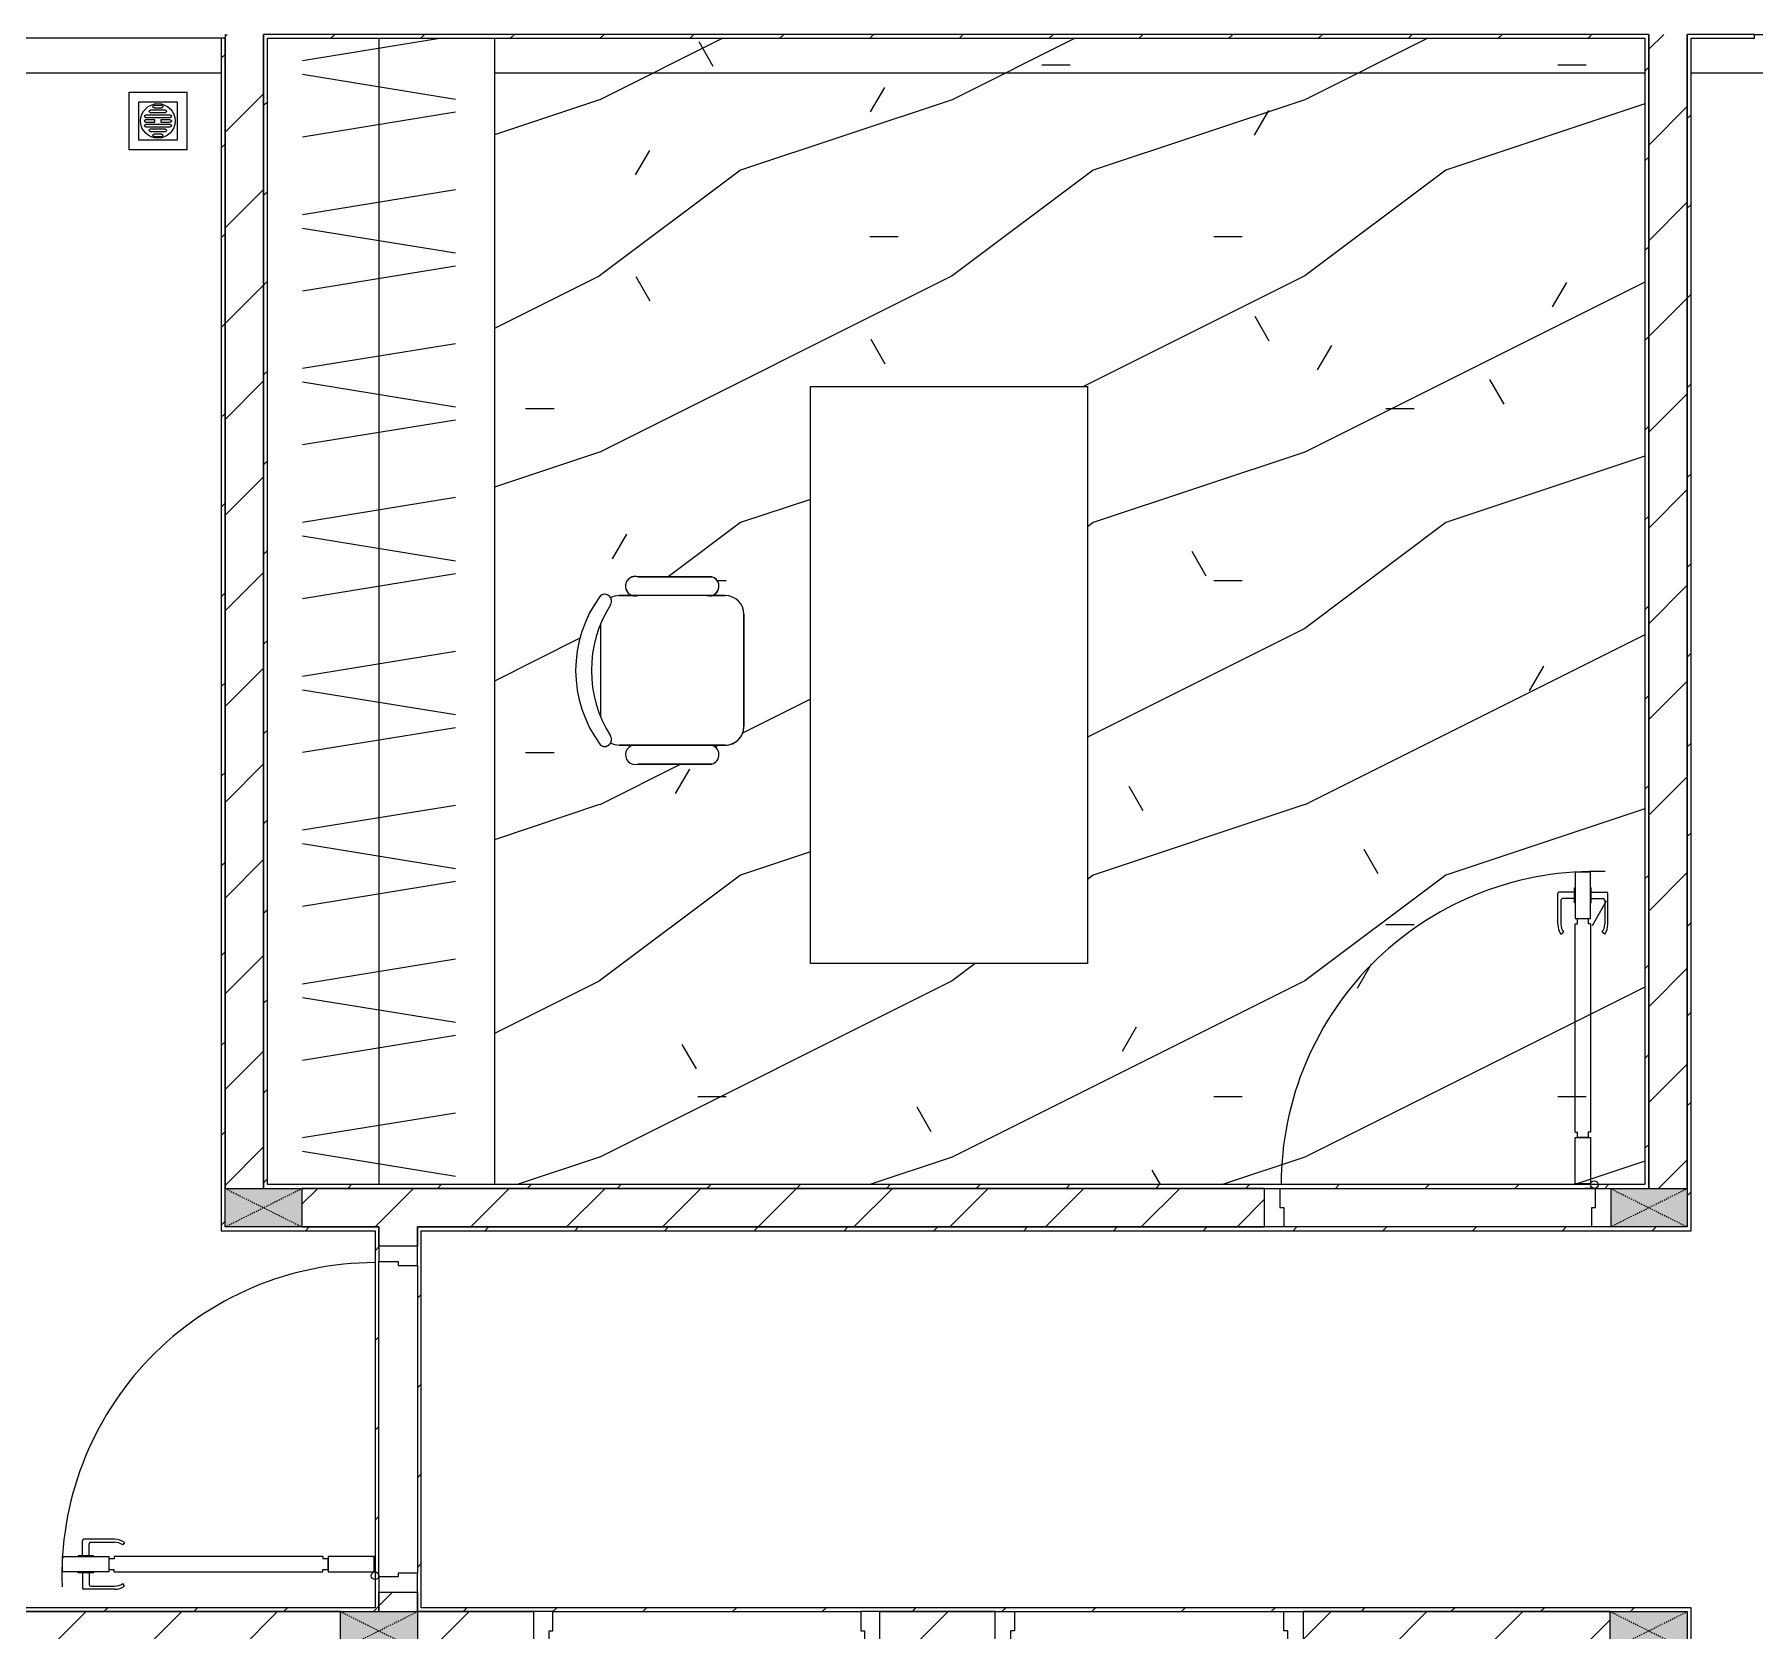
# Model space of a CAD drawing. Header units: millimetres. Extents: x 5357 to 259384, y -16348 to 109893.
# Drawn here: x 61757 to 66228, y 40187 to 44337 of the extents above; entities that cross this region are included whole.
import ezdxf

# ---------------------------------------------------------------- set-up
doc = ezdxf.new("R2010")
doc.units = ezdxf.units.MM
doc.linetypes.add('Dash', pattern=[6, 3, -3])
for name, color, linetype, lineweight in [('0-1', 7, 'Continuous', 5), ('A-DETL-GENF-1', 53, 'Continuous', 9), ('A-DOOR-1', 254, 'Continuous', 9), ('A-DOOR-2', 53, 'Continuous', 9), ('A-FLOR-1', 53, 'Continuous', 9), ('A-FLOR-PATT-1', 10, 'Continuous', 9), ('A-WALL-1', 9, 'Continuous', 18), ('A-WALL-PATT-1', 10, 'Continuous', 9), ('A-WALL-PATT-2', 53, 'Continuous', 9), ('G-IMPT', 8, 'Continuous', 9), ('I-FURN', 30, 'Continuous', 9), ('I-FURN-1', 254, 'Continuous', 9), ('I-WALL-1', 9, 'Continuous', 18), ('I-WALL-2', 53, 'Continuous', 9), ('M-EQPM', 50, 'Continuous', 9), ('S-COLS-2', 9, 'Continuous', 18), ('S-COLS-3', 53, 'Continuous', 9), ('S-COLS-4', 254, 'Continuous', 9), ('S-COLS-HDLN-1', 53, 'Dash', 9)]:
    doc.layers.add(name, color=color, linetype=linetype, lineweight=lineweight)
pattern_1 = [(45, (0, 0), (-116.67262, 116.67262), [])]
pattern_2 = [(45, (0, 0), (-124.4508, 124.4508), [])]

# ---------------------------------------------------------------- blocks, each defined once
blk = doc.blocks.new('DOOR_CW_01 CANH MO-PANEL KINH - DIW_01-900x2200-CỬA GỖ VÂN LAMINATE-553393-TKCS_MB CẢNH QUAN CÂY XANH')
at = {"layer": 'A-DETL-GENF-1'}
for p, q in [((-397, 872), (-357, 872)), ((-397, 752), (-397, 872)), ((-357, 872), (-357, 752)), ((-442, 737), (-442, 816.5)), ((-399, 820.5), (-438, 820.5)), ((-399, 831.8), (-397, 831.8)), ((-399, 792.2), (-399, 831.8)), ((-397, 792.2), (-397, 831.8)), ((-357, 792.2), (-357, 831.8)), ((-355, 831.8), (-357, 831.8)), ((-355, 792.2), (-355, 831.8)), ((-355, 820.5), (-316, 820.5)), ((-312, 737), (-312, 816.5)), ((-434, 799.5), (-434, 737)), ((-399, 803.5), (-430, 803.5)), ((-397, 792.2), (-399, 792.2)), ((-357, 792.2), (-355, 792.2)), ((-355, 803.5), (-324, 803.5)), ((-320, 799.5), (-320, 737)), ((-433.9, 711.2), (-427.3, 715.8)), ((-357, 752), (-397, 752)), ((-397, 738), (-391, 738)), ((-397, 738), (-397, 196)), ((-363, 752), (-391, 752)), ((-391, 752), (-391, 738)), ((-363, 738), (-363, 752)), ((-357, 738), (-363, 738)), ((-357, 196), (-357, 738)), ((-320.1, 711.2), (-326.7, 715.8)), ((-397, 196), (-391, 196)), ((-357, 182), (-397, 182)), ((-397, 182), (-397, 62)), ((-391, 196), (-391, 182)), ((-391, 182), (-363, 182)), ((-357, 196), (-363, 196)), ((-363, 182), (-363, 196)), ((-357, 62), (-357, 182)), ((-397, 62), (-357, 62))]:
    blk.add_line(p, q, dxfattribs=at)
blk.add_circle((-407, 60), 10, dxfattribs=at)
for centre, radius, start, end in [((-407, 60), 814, 360, 92), ((-438, 816.5), 4, 90, 180), ((-316, 816.5), 4, 0, 90), ((-430, 799.5), 4, 90, 180), ((-324, 799.5), 4, 360, 90), ((-397, 737), 45, 180, 215), ((-397, 737), 37, 180, 215), ((-357, 737), 37, 325, 0), ((-357, 737), 45, 325, 0)]:
    blk.add_arc(centre, radius, start, end, dxfattribs=at)
at = {"layer": 'A-DOOR-2'}
for p, q in [((-410, 50), (-450, 50)), ((-450, 50), (-450, -50)), ((-410, 0), (-410, 50)), ((-407, 50), (-382, 50)), ((450, 50), (410, 50)), ((410, 50), (410, 0)), ((450, -50), (450, 50)), ((-400, 0), (-410, 0)), ((-400, -50), (-400, 0)), ((410, 0), (400, 0)), ((400, 0), (400, -50)), ((-450, -50), (-400, -50)), ((400, -50), (450, -50))]:
    blk.add_line(p, q, dxfattribs=at)
blk = doc.blocks.new('DOOR_CW_01 CANH MO-PANEL KINH - DIG_02-800x2200-CỬA NHÔM KÍNH-401063-TKCS_MB CẢNH QUAN CÂY XANH')
at = {"layer": 'A-DETL-GENF-1'}
for p, q in [((-347, -182), (-347, -62)), ((-347, -62), (-307, -62)), ((-307, -62), (-307, -182)), ((-307, -182), (-347, -182)), ((-347, -196), (-341, -196)), ((-347, -638), (-347, -196)), ((-341, -196), (-341, -182)), ((-341, -182), (-313, -182)), ((-313, -182), (-313, -196)), ((-307, -196), (-313, -196)), ((-307, -196), (-307, -638)), ((-383.9, -611.2), (-377.3, -615.8)), ((-270.1, -611.2), (-276.7, -615.8)), ((-392, -637), (-392, -716.5)), ((-384, -699.5), (-384, -637)), ((-347, -638), (-341, -638)), ((-307, -652), (-347, -652)), ((-347, -652), (-347, -772)), ((-341, -652), (-341, -638)), ((-313, -652), (-341, -652)), ((-307, -638), (-313, -638)), ((-313, -638), (-313, -652)), ((-307, -772), (-307, -652)), ((-270, -699.5), (-270, -637)), ((-262, -637), (-262, -716.5)), ((-349, -703.5), (-380, -703.5)), ((-349, -692.2), (-349, -731.8)), ((-347, -692.2), (-349, -692.2)), ((-347, -692.2), (-347, -731.8)), ((-307, -692.2), (-307, -731.8)), ((-307, -692.2), (-305, -692.2)), ((-305, -692.2), (-305, -731.8)), ((-305, -703.5), (-274, -703.5)), ((-349, -720.5), (-388, -720.5)), ((-349, -731.8), (-347, -731.8)), ((-305, -731.8), (-307, -731.8)), ((-305, -720.5), (-266, -720.5)), ((-347, -772), (-307, -772))]:
    blk.add_line(p, q, dxfattribs=at)
blk.add_circle((-357, -60), 10, dxfattribs=at)
for centre, radius, start, end in [((-357, -60), 714, 268, 0), ((-347, -637), 45, 145, 180), ((-347, -637), 37, 145, 180), ((-307, -637), 37, 0, 35), ((-307, -637), 45, 360, 35), ((-380, -699.5), 4, 180, 270), ((-274, -699.5), 4, 270, 0), ((-388, -716.5), 4, 180, 270), ((-266, -716.5), 4, 270, 0)]:
    blk.add_arc(centre, radius, start, end, dxfattribs=at)
at = {"layer": 'A-DOOR-2'}
for p, q in [((-400, -50), (-400, 50)), ((-400, 50), (-350, 50)), ((-350, 50), (-350, 0)), ((350, 0), (350, 50)), ((350, 50), (400, 50)), ((400, 50), (400, -50)), ((-360, 0), (-360, -50)), ((-350, 0), (-360, 0)), ((360, 0), (350, 0)), ((360, -50), (360, 0)), ((-360, -50), (-400, -50)), ((-357, -50), (-332, -50)), ((400, -50), (360, -50))]:
    blk.add_line(p, q, dxfattribs=at)
blk = doc.blocks.new('DOOR_CW_01 CANH MO-PANEL KINH - DIW_01-900x2200-CỬA GỖ VÂN LAMINATE-553375-TKCS_MB CẢNH QUAN CÂY XANH')
at = {"layer": 'A-DETL-GENF-1'}
for p, q in [((-397, -182), (-397, -62)), ((-397, -62), (-357, -62)), ((-357, -62), (-357, -182)), ((-357, -182), (-397, -182)), ((-397, -196), (-391, -196)), ((-397, -738), (-397, -196)), ((-391, -196), (-391, -182)), ((-391, -182), (-363, -182)), ((-363, -182), (-363, -196)), ((-357, -196), (-363, -196)), ((-357, -196), (-357, -738)), ((-433.9, -711.2), (-427.3, -715.8)), ((-320.1, -711.2), (-326.7, -715.8)), ((-442, -737), (-442, -816.5)), ((-434, -799.5), (-434, -737)), ((-397, -738), (-391, -738)), ((-357, -752), (-397, -752)), ((-397, -752), (-397, -872)), ((-391, -752), (-391, -738)), ((-363, -752), (-391, -752)), ((-357, -738), (-363, -738)), ((-363, -738), (-363, -752)), ((-357, -872), (-357, -752)), ((-320, -799.5), (-320, -737)), ((-312, -737), (-312, -816.5)), ((-399, -803.5), (-430, -803.5)), ((-399, -792.2), (-399, -831.8)), ((-397, -792.2), (-399, -792.2)), ((-397, -792.2), (-397, -831.8)), ((-357, -792.2), (-357, -831.8)), ((-357, -792.2), (-355, -792.2)), ((-355, -792.2), (-355, -831.8)), ((-355, -803.5), (-324, -803.5)), ((-399, -820.5), (-438, -820.5)), ((-399, -831.8), (-397, -831.8)), ((-355, -831.8), (-357, -831.8)), ((-355, -820.5), (-316, -820.5)), ((-397, -872), (-357, -872))]:
    blk.add_line(p, q, dxfattribs=at)
blk.add_circle((-407, -60), 10, dxfattribs=at)
for centre, radius, start, end in [((-407, -60), 814, 268, 0), ((-397, -737), 45, 145, 180), ((-357, -737), 45, 360, 35), ((-397, -737), 37, 145, 180), ((-357, -737), 37, 0, 35), ((-430, -799.5), 4, 180, 270), ((-324, -799.5), 4, 270, 0), ((-438, -816.5), 4, 180, 270), ((-316, -816.5), 4, 270, 0)]:
    blk.add_arc(centre, radius, start, end, dxfattribs=at)
at = {"layer": 'A-DOOR-2'}
for p, q in [((-450, -50), (-450, 50)), ((-450, 50), (-400, 50)), ((-400, 50), (-400, 0)), ((400, 0), (400, 50)), ((400, 50), (450, 50)), ((450, 50), (450, -50)), ((-410, 0), (-410, -50)), ((-400, 0), (-410, 0)), ((410, 0), (400, 0)), ((410, -50), (410, 0)), ((-410, -50), (-450, -50)), ((-407, -50), (-382, -50)), ((450, -50), (410, -50))]:
    blk.add_line(p, q, dxfattribs=at)
blk = doc.blocks.new('TU DO LV A - TU DO LV A-V14-TKCS_MB CẢNH QUAN CÂY XANH')
at = {"layer": 'I-FURN'}
for p, q in [((10, 0), (2990, 0)), ((169, -101), (104.4, -499)), ((202.5, -101), (267.1, -499)), ((404.3, -101), (468.9, -499)), ((569, -101), (504.4, -499)), ((602.5, -101), (667.1, -499)), ((804.3, -101), (868.9, -499)), ((969, -101), (904.4, -499)), ((1002.5, -101), (1067.1, -499)), ((1204.3, -101), (1268.9, -499)), ((1369, -101), (1304.4, -499)), ((1402.5, -101), (1467.1, -499)), ((1604.3, -101), (1668.9, -499)), ((1769, -101), (1704.4, -499)), ((1802.5, -101), (1867.1, -499)), ((2004.3, -101), (2068.9, -499)), ((2169, -101), (2104.4, -499)), ((2202.5, -101), (2267.1, -499)), ((2404.3, -101), (2468.9, -499)), ((2569, -101), (2504.4, -499)), ((2602.5, -101), (2667.1, -499)), ((2804.3, -101), (2868.9, -499)), ((2969, -101), (2904.4, -499)), ((10, -136.3), (68.9, -499)), ((10, -300), (2990, -300))]:
    blk.add_line(p, q, dxfattribs=at)
at = {"layer": 'I-FURN-1'}
blk.add_line((10, 0), (2990, 0), dxfattribs=at)
blk = doc.blocks.new('BAN LV A - BAN LV A_dwg_ban hoc2-348006-TKCS_MB CẢNH QUAN CÂY XANH')
at = {"layer": 'I-FURN'}
for p, q in [((145.8, 437.4), (-145.8, 437.4)), ((-194.4, 388.8), (-194.4, 113.4)), ((194.4, 113.4), (194.4, 388.8)), ((-243, 354.4), (-243, 162)), ((194.4, 351.4), (194.4, 150.8)), ((243.7, 162), (243.7, 354.4)), ((-120.5, 64.8), (120.5, 64.8))]:
    blk.add_line(p, q, dxfattribs=at)
at = {"layer": 'I-FURN', "flags": 128}
blk.add_lwpolyline([(-737.8, 610.5), (-737.8, 1330.5), (-154.9, 1330.5), (762.2, 1330.5), (762.2, 610.5)], close=True, dxfattribs=at)
at = {"layer": 'I-FURN'}
for centre, radius, start, end in [((-145.8, 388.8), 48.6, 90, 180), ((145.8, 388.8), 48.6, 360, 90), ((-218.7, 347.3), 25.3, 343.7398, 163.7398), ((219.4, 347.3), 25.3, 16.2602, 170.7054), ((-218.7, 154.9), 25.3, 163.7398, 16.2602), ((219.4, 154.9), 25.3, 189.2946, 16.2602), ((-180.2, 75.4), 17.8, 57.9726, 216.6901), ((-145.8, 113.4), 48.6, 180, 207.5844), ((0, 359.3), 318.2, 237.5758, 302.4242), ((180.2, 75.4), 17.8, 323.3099, 122.0274), ((145.8, 113.4), 48.6, 332.4156, 0), ((0, 324), 324, 233.1301, 306.8699)]:
    blk.add_arc(centre, radius, start, end, dxfattribs=at)
blk = doc.blocks.new('BAN LV A - BAN LV A_dwg-348005-TKCS_MB CẢNH QUAN CÂY XANH')
at = {"extrusion": (0, 0, -1), "zscale": -1, "rotation": 180}
blk.add_blockref('BAN LV A - BAN LV A_dwg_ban hoc2-348006-TKCS_MB CẢNH QUAN CÂY XANH', (-729, 1383.7), dxfattribs=at)
blk = doc.blocks.new('BAN LV A - BAN LV A-401069-TKCS_MB CẢNH QUAN CÂY XANH')
at = {"layer": 'I-FURN-1'}
for p, q in [((-8.8, -53.2), (1491.2, -53.2)), ((-8.8, -773.2), (-8.8, -53.2)), ((1491.2, -53.2), (1491.2, -773.2)), ((1491.2, -773.2), (-8.8, -773.2)), ((583.2, -946.3), (874.8, -946.3)), ((534.6, -1029.3), (534.6, -994.9)), ((923.4, -994.9), (923.4, -1032.3)), ((486, -1221.7), (486, -1029.3)), ((972.7, -1029.3), (972.7, -1221.7)), ((534.6, -1270.3), (534.6, -1235.9)), ((923.4, -1232.9), (923.4, -1270.3))]:
    blk.add_line(p, q, dxfattribs=at)
for centre, radius, start, end in [((583.2, -994.9), 48.6, 90, 180), ((874.8, -994.9), 48.6, 0, 90), ((510.3, -1036.4), 25.3, 16.2602, 163.7398), ((948.4, -1036.4), 25.3, 16.2602, 170.7054), ((510.3, -1228.8), 25.3, 163.7398, 343.7398), ((948.4, -1228.8), 25.3, 189.2946, 16.2602), ((548.9, -1308.3), 17.8, 119.404, 216.6901), ((583.2, -1270.3), 48.6, 180, 207.5844), ((874.8, -1270.3), 48.6, 332.4156, 0), ((909.2, -1308.3), 17.8, 323.3099, 60.596), ((729, -1059.7), 324, 233.1301, 306.8699)]:
    blk.add_arc(centre, radius, start, end, dxfattribs=at)
at = {"extrusion": (0, 0, -1), "zscale": -1, "rotation": 180}
blk.add_blockref('BAN LV A - BAN LV A_dwg-348005-TKCS_MB CẢNH QUAN CÂY XANH', (0, 0), dxfattribs=at)
blk = doc.blocks.new('G1_SOF - BO TRU - 100x200-746114-TKCS_MB CẢNH QUAN CÂY XANH')
at = {"layer": 'S-COLS-3'}
blk.add_hatch(color=256, dxfattribs=at).paths.add_polyline_path([(-50, -98.4), (50, -98.4), (50, 100), (-50, 100)])
at = {"layer": 'S-COLS-2'}
for p, q in [((-50, 100), (50, 100)), ((-50, -98.4), (-50, 100)), ((50, 100), (50, -98.4))]:
    blk.add_line(p, q, dxfattribs=at)
at = {"layer": 'S-COLS-HDLN-1'}
for p, q in [((50, -100), (-50, 100)), ((-50, -100), (50, 100))]:
    blk.add_line(p, q, dxfattribs=at)
blk = doc.blocks.new('G1_SOF - BO TRU - 100x200-V59-TKCS_MB CẢNH QUAN CÂY XANH')
at = {"layer": 'S-COLS-3'}
blk.add_hatch(color=256, dxfattribs=at).paths.add_polyline_path([(-50, -100), (50, -100), (50, 100), (-50, 100)])
at = {"layer": 'S-COLS-2'}
for p, q in [((-50, 100), (50, 100)), ((-50, -100), (-50, 100)), ((50, 100), (50, -100)), ((50, -100), (-50, -100))]:
    blk.add_line(p, q, dxfattribs=at)
at = {"layer": 'S-COLS-HDLN-1'}
for p, q in [((50, -100), (-50, 100)), ((-50, -100), (50, 100))]:
    blk.add_line(p, q, dxfattribs=at)
blk = doc.blocks.new('DOOR_CW_01 CANH MO-PANEL KINH - DIG_01-900x2200-CỬA NHÔM KÍNH-400868-TKCS_MB CẢNH QUAN CÂY XANH')
at = {"layer": 'A-DETL-GENF-1'}
for p, q in [((-397, 872), (-357, 872)), ((-397, 752), (-397, 872)), ((-357, 872), (-357, 752)), ((-442, 737), (-442, 816.5)), ((-399, 820.5), (-438, 820.5)), ((-399, 831.8), (-397, 831.8)), ((-399, 792.2), (-399, 831.8)), ((-397, 792.2), (-397, 831.8)), ((-357, 792.2), (-357, 831.8)), ((-355, 831.8), (-357, 831.8)), ((-355, 792.2), (-355, 831.8)), ((-355, 820.5), (-316, 820.5)), ((-312, 737), (-312, 816.5)), ((-434, 799.5), (-434, 737)), ((-399, 803.5), (-430, 803.5)), ((-397, 792.2), (-399, 792.2)), ((-357, 792.2), (-355, 792.2)), ((-355, 803.5), (-324, 803.5)), ((-320, 799.5), (-320, 737)), ((-433.9, 711.2), (-427.3, 715.8)), ((-357, 752), (-397, 752)), ((-397, 738), (-391, 738)), ((-397, 738), (-397, 196)), ((-363, 752), (-391, 752)), ((-391, 752), (-391, 738)), ((-363, 738), (-363, 752)), ((-357, 738), (-363, 738)), ((-357, 196), (-357, 738)), ((-320.1, 711.2), (-326.7, 715.8)), ((-397, 196), (-391, 196)), ((-357, 182), (-397, 182)), ((-397, 182), (-397, 62)), ((-391, 196), (-391, 182)), ((-391, 182), (-363, 182)), ((-357, 196), (-363, 196)), ((-363, 182), (-363, 196)), ((-357, 62), (-357, 182)), ((-397, 62), (-357, 62))]:
    blk.add_line(p, q, dxfattribs=at)
blk.add_circle((-407, 60), 10, dxfattribs=at)
for centre, radius, start, end in [((-407, 60), 814, 360, 92), ((-438, 816.5), 4, 90, 180), ((-316, 816.5), 4, 0, 90), ((-430, 799.5), 4, 90, 180), ((-324, 799.5), 4, 360, 90), ((-397, 737), 45, 180, 215), ((-397, 737), 37, 180, 215), ((-357, 737), 37, 325, 0), ((-357, 737), 45, 325, 0)]:
    blk.add_arc(centre, radius, start, end, dxfattribs=at)
at = {"layer": 'A-DOOR-2'}
for p, q in [((-410, 50), (-450, 50)), ((-450, 50), (-450, -50)), ((-410, 0), (-410, 50)), ((-407, 50), (-382, 50)), ((450, 50), (410, 50)), ((410, 50), (410, 0)), ((450, -50), (450, 50)), ((-400, 0), (-410, 0)), ((-400, -50), (-400, 0)), ((410, 0), (400, 0)), ((400, 0), (400, -50)), ((-450, -50), (-400, -50)), ((400, -50), (450, -50))]:
    blk.add_line(p, q, dxfattribs=at)
blk = doc.blocks.new('NCV_TKTC_TANG 1_rvt-1-TKCS_MB CẢNH QUAN CÂY XANH')
at = {"layer": 'A-FLOR-PATT-1'}
h = blk.add_hatch(dxfattribs=at)
h.set_pattern_fill('FP_7', color=256, style=0, pattern_type=2)
h.set_pattern_definition([(0, (0, 0), (1788.16, 447.04), [73.762, -1267.358, 73.762, -1267.358, -7152.64]), (0, (0, 0), (1788.16, 447.04), [-2682.24, 73.762, -2608.478, 73.762, -1267.358, -3129.28]), (0, (0, 0), (1788.16, 447.04), [-6705.6, 73.762, -820.318, 73.762, -2161.438]), (120, (670.56, 223.5), (-1281.228, 1325.072), [73.762, -1267.358, 73.762, -8419.998]), (120, (670.56, 223.5), (-1281.228, 1325.072), [-1414.882, -1267.358, 73.762, -2608.478, -4470.4]), (120, (670.56, 223.5), (-1281.228, 1325.072), [-5364.48, 73.762, -1267.358, 73.762, -3055.518]), (120, (670.56, 223.5), (-1281.228, 1325.072), [-6779.362, -820.318, 73.762, -2161.438]), (240, (894.1, 1117.6), (-506.932, -1772.112), [73.762, -1267.358, 73.762, -8419.998]), (240, (894.1, 1117.6), (-506.932, -1772.112), [-1414.882, -1267.358, 73.762, -2608.478, -4470.4]), (240, (894.1, 1117.6), (-506.932, -1772.112), [-5364.48, 73.762, -1267.358, 73.762, -3055.518]), (240, (894.1, 1117.6), (-506.932, -1772.112), [-6779.362, -820.318, 73.762, -2161.438])])
h.paths.add_polyline_path([(63530.7, 41346.9), (65942.6, 41346.9), (65942.6, 44326.9), (62952.6, 44326.9), (62952.6, 41346.9), (63518, 41346.9)])
h.paths.add_polyline_path([(64494.2, 41921.4), (63774.2, 41921.4), (63774.2, 43421.4), (64494.2, 43421.4), (64494.2, 42828.4)])
h.paths.add_polyline_path([(63319.4, 42438.9), (63301.9, 42445.2), (63294.8, 42455.6), (63293.6, 42468.1), (63298.5, 42479.7), (63303, 42484.2), (63311.5, 42489.2), (63265.5, 42490.6), (63254.6, 42494.7), (63248.7, 42488.5), (63244.8, 42486.7), (63227.2, 42491.3), (63197.3, 42539.9), (63175.9, 42595.4), (63165, 42653.9), (63165, 42713.4), (63175.9, 42771.8), (63198, 42828.4), (63228.5, 42878), (63248.7, 42878.7), (63254.6, 42872.5), (63265.5, 42876.6), (63296.4, 42878), (63311.5, 42878), (63300.3, 42884.8), (63294, 42896.3), (63294.3, 42909.4), (63301.1, 42920.6), (63311.5, 42925.8), (63325.7, 42926.6), (63518, 42926.6), (63533, 42914.8), (63536.3, 42902.3), (63533, 42889.9), (63524, 42880.6), (63524, 42878), (63565, 42876.4), (63576.8, 42871.5), (63589.8, 42859.9), (63594.5, 42853.7), (63599.4, 42842), (63601.1, 42828.4), (63599.4, 42525.2), (63594.5, 42513.5), (63586.8, 42503.5), (63576.8, 42495.7), (63565, 42490.9), (63534, 42489.2), (63521, 42487.5), (63530.7, 42480), (63535.8, 42468.9), (63535.1, 42456.6), (63528.6, 42446.1), (63514.7, 42439.9), (63325.7, 42439.9)])
h = blk.add_hatch(dxfattribs=at)
h.set_pattern_fill('FP_4', color=256, style=0, pattern_type=2)
h.set_pattern_definition([(216.87, (366.52, 916.3), (2748.89673, 1832.6049), [458.15, -4123.35]), (206.565, (916.3, 641.4), (-916.3012, -916.2996), [1024.455, -1024.455]), (198.435, (916.3, 183.26), (-1832.5985, -916.302), [579.52, -2318.076])])
h.paths.add_polyline_path([(63530.7, 41346.9), (65942.6, 41346.9), (65942.6, 44326.9), (62952.6, 44326.9), (62952.6, 41346.9), (63518, 41346.9)])
h.paths.add_polyline_path([(64494.2, 41921.4), (63774.2, 41921.4), (63774.2, 43421.4), (64494.2, 43421.4), (64494.2, 42828.4)])
h.paths.add_polyline_path([(63319.4, 42438.9), (63301.9, 42445.2), (63294.8, 42455.6), (63293.6, 42468.1), (63298.5, 42479.7), (63303, 42484.2), (63311.5, 42489.2), (63265.5, 42490.6), (63254.6, 42494.7), (63248.7, 42488.5), (63244.8, 42486.7), (63227.2, 42491.3), (63197.3, 42539.9), (63175.9, 42595.4), (63165, 42653.9), (63165, 42713.4), (63175.9, 42771.8), (63198, 42828.4), (63228.5, 42878), (63248.7, 42878.7), (63254.6, 42872.5), (63265.5, 42876.6), (63296.4, 42878), (63311.5, 42878), (63300.3, 42884.8), (63294, 42896.3), (63294.3, 42909.4), (63301.1, 42920.6), (63311.5, 42925.8), (63325.7, 42926.6), (63518, 42926.6), (63533, 42914.8), (63536.3, 42902.3), (63533, 42889.9), (63524, 42880.6), (63524, 42878), (63565, 42876.4), (63576.8, 42871.5), (63589.8, 42859.9), (63594.5, 42853.7), (63599.4, 42842), (63601.1, 42828.4), (63599.4, 42525.2), (63594.5, 42513.5), (63586.8, 42503.5), (63576.8, 42495.7), (63565, 42490.9), (63534, 42489.2), (63521, 42487.5), (63530.7, 42480), (63535.8, 42468.9), (63535.1, 42456.6), (63528.6, 42446.1), (63514.7, 42439.9), (63325.7, 42439.9)])
at = {"layer": 'A-WALL-PATT-1'}
h = blk.add_hatch(dxfattribs=at)
h.set_pattern_fill('FP_2', color=256, style=0, pattern_type=2)
h.set_pattern_definition(pattern_2)
h.paths.add_polyline_path([(62352.6, 41336.9), (62352.6, 44336.9), (62252.6, 44336.9), (62252.6, 41336.9)])
h = blk.add_hatch(dxfattribs=at)
h.set_pattern_fill('FP_2', color=256, style=0, pattern_type=2)
h.set_pattern_definition(pattern_2)
h.paths.add_polyline_path([(66052.6, 41336.9), (66052.6, 44336.9), (65952.6, 44336.9), (65952.6, 41336.9)])
h = blk.add_hatch(dxfattribs=at)
h.set_pattern_fill('FP_2', color=256, style=0, pattern_type=2)
h.set_pattern_definition(pattern_2)
h.paths.add_polyline_path([(62852.7, 41236.9), (64954.2, 41236.9), (64954.2, 41336.9), (62452.6, 41336.9), (62452.6, 41236.9), (62752.6, 41236.9)])
h = blk.add_hatch(dxfattribs=at)
h.set_pattern_fill('FP_2', color=256, style=0, pattern_type=2)
h.set_pattern_definition(pattern_2)
h.paths.add_polyline_path([(62702.6, 40236.9), (62752.6, 40236.9), (62752.6, 40286.9), (62652.6, 40286.9), (62652.6, 40236.9)])
h.paths.add_polyline_path([(62702.6, 41186.9), (62752.6, 41186.9), (62752.6, 41236.9), (62652.6, 41236.9), (62652.6, 41186.9)])
h = blk.add_hatch(dxfattribs=at)
h.set_pattern_fill('FP_2', color=256, style=0, pattern_type=2)
h.set_pattern_definition(pattern_2)
h.paths.add_polyline_path([(61052.6, 40136.9), (62552.6, 40136.9), (62552.6, 40236.9), (61052.6, 40236.9)])
h.paths.add_polyline_path([(62752.6, 40136.9), (63054.6, 40136.9), (63054.6, 40236.9), (62752.6, 40236.9), (62752.6, 40186.9)])
h.paths.add_polyline_path([(65852.6, 40136.9), (65852.6, 40236.9), (65054.2, 40236.9), (65054.2, 40136.9)])
h.paths.add_polyline_path([(64254.2, 40136.9), (64254.2, 40236.9), (63954.6, 40236.9), (63954.6, 40136.9), (64152.6, 40136.9)])
at = {"layer": 'A-WALL-PATT-2'}
h = blk.add_hatch(dxfattribs=at)
h.set_pattern_fill('FP_10', color=256, style=0, pattern_type=2)
h.set_pattern_definition(pattern_1)
h.paths.add_polyline_path([(62247.5, 41226.9), (62252.6, 41226.9), (62252.6, 44326.9), (62242.6, 44326.9), (62242.6, 41226.9)])
h = blk.add_hatch(dxfattribs=at)
h.set_pattern_fill('FP_10', color=256, style=0, pattern_type=2)
h.set_pattern_definition(pattern_1)
h.paths.add_polyline_path([(62362.6, 41336.9), (62362.6, 44336.9), (62352.6, 44336.9), (62352.6, 41336.9)])
h = blk.add_hatch(dxfattribs=at)
h.set_pattern_fill('FP_10', color=256, style=0, pattern_type=2)
h.set_pattern_definition(pattern_1)
h.paths.add_polyline_path([(62362.6, 44326.9), (65952.6, 44326.9), (65952.6, 44336.9), (62362.6, 44336.9)])
h = blk.add_hatch(dxfattribs=at)
h.set_pattern_fill('FP_10', color=256, style=0, pattern_type=2)
h.set_pattern_definition(pattern_1)
h.paths.add_polyline_path([(65942.6, 41336.9), (65952.6, 41336.9), (65952.6, 44326.9), (65942.6, 44326.9), (65942.6, 41346.9)])
h = blk.add_hatch(dxfattribs=at)
h.set_pattern_fill('FP_10', color=256, style=0, pattern_type=2)
h.set_pattern_definition(pattern_1)
h.paths.add_polyline_path([(66062.6, 41236.9), (66062.6, 44336.9), (66052.6, 44336.9), (66052.6, 41236.9)])
h = blk.add_hatch(dxfattribs=at)
h.set_pattern_fill('FP_10', color=256, style=0, pattern_type=2)
h.set_pattern_definition(pattern_1)
h.paths.add_polyline_path([(66062.6, 44326.9), (66227.6, 44326.9), (66227.6, 44336.9), (66062.6, 44336.9)])
h.paths.add_polyline_path([(68904.9, 44326.9), (68977.6, 44326.9), (68977.6, 44336.9), (68727.6, 44336.9), (68727.6, 44326.9)])
h = blk.add_hatch(dxfattribs=at)
h.set_pattern_fill('FP_10', color=256, style=0, pattern_type=2)
h.set_pattern_definition(pattern_1)
h.paths.add_polyline_path([(65878.8, 41336.9), (65942.6, 41336.9), (65942.6, 41346.9), (62362.6, 41346.9), (62362.6, 41336.9), (65854.2, 41336.9)])
h = blk.add_hatch(dxfattribs=at)
h.set_pattern_fill('FP_10', color=256, style=0, pattern_type=2)
h.set_pattern_definition(pattern_1)
h.paths.add_polyline_path([(62252.6, 41226.9), (62642.6, 41226.9), (62642.6, 41236.9), (62252.6, 41236.9)])
h = blk.add_hatch(dxfattribs=at)
h.set_pattern_fill('FP_10', color=256, style=0, pattern_type=2)
h.set_pattern_definition(pattern_1)
h.paths.add_polyline_path([(62652.6, 40236.9), (62652.6, 41236.9), (62642.6, 41236.9), (62642.6, 40236.9)])
h = blk.add_hatch(dxfattribs=at)
h.set_pattern_fill('FP_10', color=256, style=0, pattern_type=2)
h.set_pattern_definition(pattern_1)
h.paths.add_polyline_path([(62752.6, 41226.9), (66062.6, 41226.9), (66062.6, 41236.9), (62752.6, 41236.9)])
h = blk.add_hatch(dxfattribs=at)
h.set_pattern_fill('FP_10', color=256, style=0, pattern_type=2)
h.set_pattern_definition(pattern_1)
h.paths.add_polyline_path([(62752.6, 40246.9), (62762.6, 40246.9), (62762.6, 41226.9), (62752.6, 41226.9), (62752.6, 40286.9)])
h = blk.add_hatch(dxfattribs=at)
h.set_pattern_fill('FP_10', color=256, style=0, pattern_type=2)
h.set_pattern_definition(pattern_1)
h.paths.add_polyline_path([(61152.6, 40236.9), (62642.6, 40236.9), (62642.6, 40246.9), (61152.6, 40246.9)])
h = blk.add_hatch(dxfattribs=at)
h.set_pattern_fill('FP_10', color=256, style=0, pattern_type=2)
h.set_pattern_definition(pattern_1)
h.paths.add_polyline_path([(63054.6, 40236.9), (66052.6, 40236.9), (66052.6, 40246.9), (62752.6, 40246.9), (62752.6, 40236.9)])
h = blk.add_hatch(dxfattribs=at)
h.set_pattern_fill('FP_10', color=256, style=0, pattern_type=2)
h.set_pattern_definition(pattern_1)
h.paths.add_polyline_path([(66062.6, 35747.4), (66062.6, 40246.9), (66052.6, 40246.9), (66052.6, 35747.4)])
at = {"layer": 'A-FLOR-1'}
blk.add_line((66227.6, 44336.9), (68727.6, 44336.9), dxfattribs=at)
at = {"layer": 'A-WALL-1'}
for p, q in [((62252.6, 44336.9), (62252.6, 41336.9)), ((62352.6, 41336.9), (62352.6, 44336.9)), ((65952.6, 44336.9), (65952.6, 41336.9)), ((66052.6, 41336.9), (66052.6, 44336.9)), ((64954.2, 41336.9), (62452.6, 41336.9)), ((62452.6, 41236.9), (62652.6, 41236.9)), ((62652.6, 41236.9), (62652.6, 41186.9)), ((62752.6, 41236.9), (64954.2, 41236.9)), ((62752.6, 41186.9), (62752.6, 41236.9)), ((62652.6, 40286.9), (62652.6, 40236.9)), ((62752.6, 40236.9), (62752.6, 40286.9)), ((62552.6, 40236.9), (61052.6, 40236.9)), ((63054.6, 40236.9), (62752.6, 40236.9)), ((64254.2, 40236.9), (63954.6, 40236.9)), ((65852.6, 40236.9), (65054.2, 40236.9))]:
    blk.add_line(p, q, dxfattribs=at)
at = {"layer": 'I-WALL-1'}
for p, q in [((62242.6, 44326.9), (62242.6, 41226.9)), ((62252.6, 44326.9), (62242.6, 44326.9)), ((62252.6, 41336.9), (62252.6, 44326.9)), ((62362.6, 44336.9), (62352.6, 44336.9)), ((62352.6, 44336.9), (62352.6, 41336.9)), ((65952.6, 44336.9), (62362.6, 44336.9)), ((62362.6, 41346.9), (62362.6, 44326.9)), ((62362.6, 44326.9), (65942.6, 44326.9)), ((65942.6, 44326.9), (65942.6, 41346.9)), ((65952.6, 44326.9), (65952.6, 44336.9)), ((65952.6, 41336.9), (65952.6, 44326.9)), ((66062.6, 44336.9), (66052.6, 44336.9)), ((66052.6, 44336.9), (66052.6, 41336.9)), ((66227.6, 44336.9), (66062.6, 44336.9)), ((66062.6, 41236.9), (66062.6, 44326.9)), ((66062.6, 44326.9), (66227.6, 44326.9)), ((66227.6, 44326.9), (66227.6, 44336.9)), ((65942.6, 41346.9), (62362.6, 41346.9)), ((62452.6, 41336.9), (64954.2, 41336.9)), ((64994.2, 41336.9), (65814.2, 41336.9)), ((62242.6, 41226.9), (62252.6, 41226.9)), ((62252.6, 41226.9), (62642.6, 41226.9)), ((62642.6, 41236.9), (62452.6, 41236.9)), ((62652.6, 41236.9), (62642.6, 41236.9)), ((62642.6, 41226.9), (62642.6, 40246.9)), ((62652.6, 41186.9), (62652.6, 41236.9)), ((64954.2, 41236.9), (62752.6, 41236.9)), ((62752.6, 41236.9), (62752.6, 41226.9)), ((62752.6, 41226.9), (62752.6, 41186.9)), ((62762.6, 41226.9), (66062.6, 41226.9)), ((62762.6, 40246.9), (62762.6, 41226.9)), ((65804.2, 41236.9), (65004.2, 41236.9)), ((66062.6, 41226.9), (66062.6, 41236.9)), ((62652.6, 40326.9), (62652.6, 41146.9)), ((62752.6, 41136.9), (62752.6, 40336.9)), ((62652.6, 40236.9), (62652.6, 40286.9)), ((62752.6, 40286.9), (62752.6, 40246.9)), ((61152.6, 40236.9), (62552.6, 40236.9)), ((62642.6, 40246.9), (61162.6, 40246.9)), ((62752.6, 40246.9), (62752.6, 40236.9)), ((62752.6, 40236.9), (63054.6, 40236.9)), ((66052.6, 40246.9), (62762.6, 40246.9)), ((63104.6, 40236.9), (63904.6, 40236.9)), ((63954.6, 40236.9), (64254.2, 40236.9)), ((64304.2, 40236.9), (65004.2, 40236.9)), ((65054.2, 40236.9), (65852.6, 40236.9)), ((66062.6, 40246.9), (66052.6, 40246.9)), ((66062.6, 35747.4), (66062.6, 40246.9))]:
    blk.add_line(p, q, dxfattribs=at)
at = {"layer": 'I-WALL-2'}
blk.add_line((62242.6, 44326.9), (61212.6, 44326.9), dxfattribs=at)
at = {"layer": 'A-DOOR-1'}
for name, p, rotation in [('DOOR_CW_01 CANH MO-PANEL KINH - DIW_01-900x2200-CỬA GỖ VÂN LAMINATE-553375-TKCS_MB CẢNH QUAN CÂY XANH', (65404.2, 41286.9), 180), ('DOOR_CW_01 CANH MO-PANEL KINH - DIG_01-900x2200-CỬA NHÔM KÍNH-400868-TKCS_MB CẢNH QUAN CÂY XANH', (62702.6, 40736.9), 90.0000000000011), ('DOOR_CW_01 CANH MO-PANEL KINH - DIW_01-900x2200-CỬA GỖ VÂN LAMINATE-553393-TKCS_MB CẢNH QUAN CÂY XANH', (63504.6, 40186.9), 180)]:
    blk.add_blockref(name, p, dxfattribs=dict(at, rotation=rotation))
blk.add_blockref('DOOR_CW_01 CANH MO-PANEL KINH - DIG_02-800x2200-CỬA NHÔM KÍNH-401063-TKCS_MB CẢNH QUAN CÂY XANH', (64654.2, 40186.9), dxfattribs=at)
at = {"layer": 'I-FURN-1'}
for name, p, rotation in [('TU DO LV A - TU DO LV A-V14-TKCS_MB CẢNH QUAN CÂY XANH', (62952.6, 44336.9), 270.0000000000002), ('BAN LV A - BAN LV A-401069-TKCS_MB CẢNH QUAN CÂY XANH', (64547.4, 43412.7), 270.0000000000005)]:
    blk.add_blockref(name, p, dxfattribs=dict(at, rotation=rotation))
at = {"layer": 'S-COLS-4', "rotation": 270.0000000000007}
for name, p in [('G1_SOF - BO TRU - 100x200-V59-TKCS_MB CẢNH QUAN CÂY XANH', (62352.6, 41286.9)), ('G1_SOF - BO TRU - 100x200-746114-TKCS_MB CẢNH QUAN CÂY XANH', (65952.6, 41286.9)), ('G1_SOF - BO TRU - 100x200-V59-TKCS_MB CẢNH QUAN CÂY XANH', (62652.6, 40186.9)), ('G1_SOF - BO TRU - 100x200-V59-TKCS_MB CẢNH QUAN CÂY XANH', (65952.6, 40186.9))]:
    blk.add_blockref(name, p, dxfattribs=at)
blk = doc.blocks.new('TKTC_XREF_251221_MB TANG 1 - TKTC_XREF_260130_MB TANG 1_dwg_THU NUOC - THU NUOC-444531-TKCS_MB TẦNG 1-4202124-TKCS_MB CẢNH QUAN CÂY XANH')
at = {"layer": 'M-EQPM'}
for p, q in [((-23.3, 10.8), (40.9, 10.8)), ((40.9, 4.8), (-23.3, 4.8)), ((-11, 23.3), (28.5, 23.3)), ((28.5, 17.3), (-11, 17.3)), ((-1.1, 35.6), (18.5, 35.6)), ((18.5, 29.6), (-1.1, 29.6)), ((-23.3, -13.6), (40.9, -13.6)), ((40.9, -19.6), (-23.3, -19.6)), ((-11, -26.1), (28.5, -26.1)), ((28.5, -32.1), (-11, -32.1)), ((-1.1, -38.5), (18.5, -38.5)), ((18.5, -44.5), (-1.1, -44.5))]:
    blk.add_line(p, q, dxfattribs=at)
at = {"layer": 'M-EQPM', "flags": 128}
for points in [[(83.7, -79.4), (83.7, 70.6), (-66.3, 70.6), (-66.3, -79.4)], [(58.7, -54.4), (58.7, 45.6), (-41.3, 45.6), (-41.3, -54.4)]]:
    blk.add_lwpolyline(points, close=True, dxfattribs=at)
for points in [[(-23.3, -1.2), (0.7, -1.2), (0.7, -7.2), (-23.3, -7.2)], [(40.9, -7.2), (16.7, -7.2), (16.7, -1.2), (40.9, -1.2)]]:
    blk.add_lwpolyline(points, dxfattribs=at)
at = {"layer": 'M-EQPM'}
for centre, radius, start, end in [((8.7, -4.4), 45, 360, 180), ((8.7, -4.4), 45, 360, 180), ((-23.3, 7.8), 3, 90, 270), ((-11, 20.3), 3, 90, 270), ((-1.1, 32.6), 3, 90, 270), ((18.5, 32.6), 3, 270, 90), ((28.5, 20.3), 3, 270, 90), ((40.9, 7.8), 3, 270, 90), ((8.7, -4.4), 45, 180, 360), ((8.7, -4.4), 45, 180, 360), ((-23.3, -4.2), 3, 90, 270), ((-23.3, -16.6), 3, 90, 270), ((-11, -29.1), 3, 90, 270), ((-1.1, -41.5), 3, 90, 270), ((18.5, -41.5), 3, 270, 90), ((28.5, -29.1), 3, 270, 90), ((40.9, -4.2), 3, 270, 90), ((40.9, -16.6), 3, 270, 90)]:
    blk.add_arc(centre, radius, start, end, dxfattribs=at)
blk = doc.blocks.new('TKTC_XREF_251221_MB TANG 1 - TKTC_XREF_260130_MB TANG 1_dwg-4202109-TKCS_MB CẢNH QUAN CÂY XANH')
at = {"extrusion": (0, 0, -1), "zscale": -1}
blk.add_blockref('TKTC_XREF_251221_MB TANG 1 - TKTC_XREF_260130_MB TANG 1_dwg_THU NUOC - THU NUOC-444531-TKCS_MB TẦNG 1-4202124-TKCS_MB CẢNH QUAN CÂY XANH', (141064.8, -357230.3), dxfattribs=at)
blk = doc.blocks.new('TKTC_XREF_251221_MB TANG 1 - TKTC_XREF_251221_MB TANG 1-2038492-TKCS_MB CẢNH QUAN CÂY XANH')
blk.add_blockref('TKTC_XREF_251221_MB TANG 1 - TKTC_XREF_260130_MB TANG 1_dwg-4202109-TKCS_MB CẢNH QUAN CÂY XANH', (169499.1, 384109.7))
blk = doc.blocks.new('TKTC_NAP THAM BE NUOC NGAM_260130 - TKTC_XREF_260130_NAP THAM BE NUOC NGAM_dwg-4013458-TKCS_MB CẢNH QUAN CÂY XANH')
at = {"layer": 'G-IMPT'}
for p, q in [((-141949.1, 139814.7), (-140918.8, 139814.7)), ((-140209.1, 139814.7), (-137219.1, 139814.7))]:
    blk.add_line(p, q, dxfattribs=at)
at = {"layer": 'G-IMPT', "flags": 128}
blk.add_lwpolyline([(-137099.4, 139814.7), (-134909, 139814.7), (-134909, 140035.1)], dxfattribs=at)
blk = doc.blocks.new('TKTC_NAP THAM BE NUOC NGAM_260130 - NẮP THĂM BỂ NƯỚC NGẦM-2336355-TKCS_MB CẢNH QUAN CÂY XANH')
blk.add_blockref('TKTC_NAP THAM BE NUOC NGAM_260130 - TKTC_XREF_260130_NAP THAM BE NUOC NGAM_dwg-4013458-TKCS_MB CẢNH QUAN CÂY XANH', (150009, -139814.7))

msp = doc.modelspace()

# ---------------------------------------------------------------- block references
at = {"layer": '0-1'}
msp.add_blockref('NCV_TKTC_TANG 1_rvt-1-TKCS_MB CẢNH QUAN CÂY XANH', (0, 0), dxfattribs=at)
at = {"layer": 'M-EQPM'}
for name, p in [('TKTC_XREF_251221_MB TANG 1 - TKTC_XREF_251221_MB TANG 1-2038492-TKCS_MB CẢNH QUAN CÂY XANH', (33652.6, 17236.9)), ('TKTC_NAP THAM BE NUOC NGAM_260130 - NẮP THĂM BỂ NƯỚC NGẦM-2336355-TKCS_MB CẢNH QUAN CÂY XANH', (53152.6, 44236.9))]:
    msp.add_blockref(name, p, dxfattribs=at)

doc.saveas('drawing.dxf')
